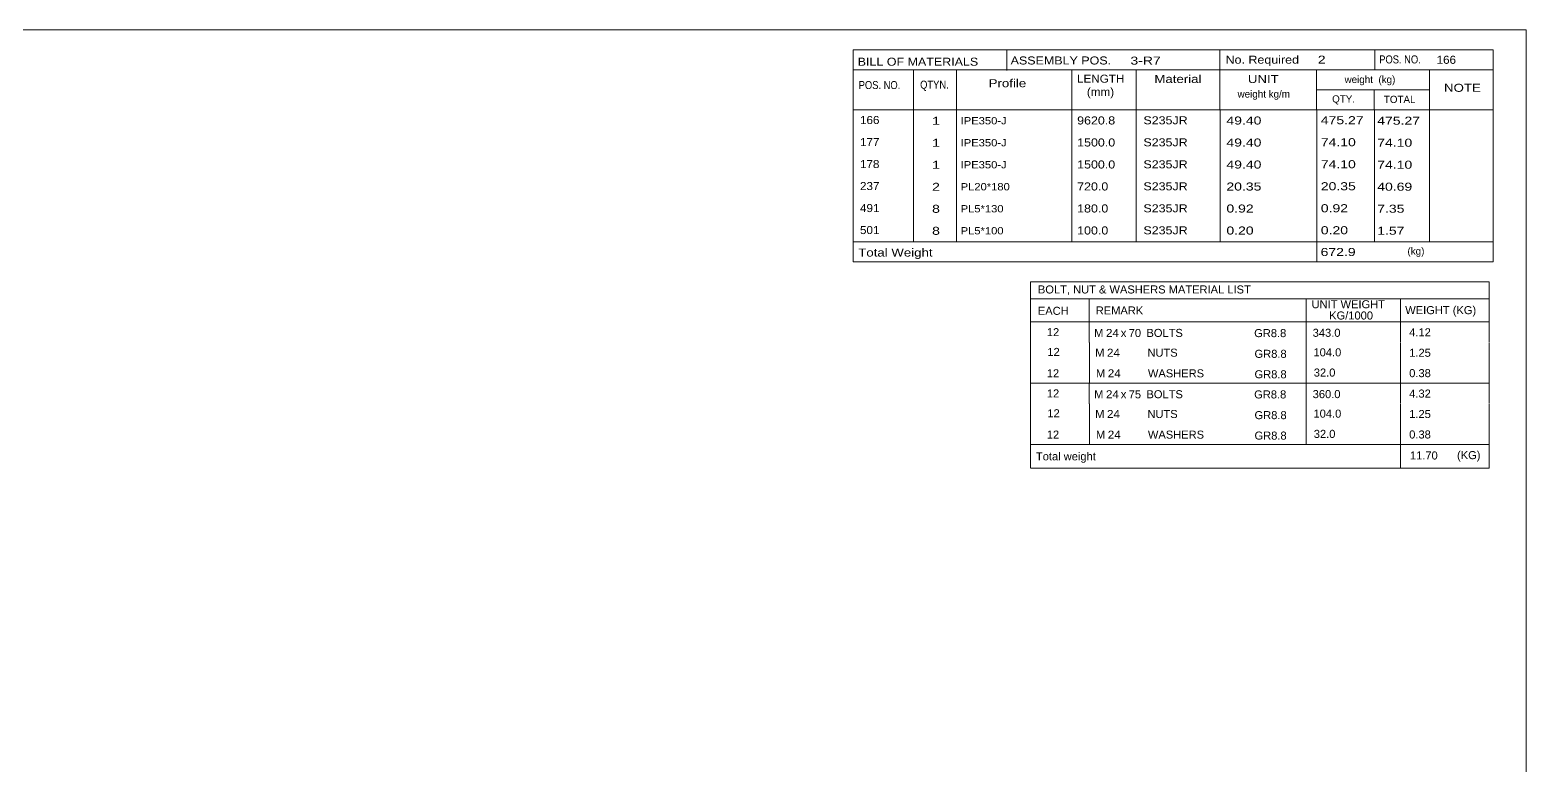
# Model space of a CAD drawing. Header units: millimetres. Extents: x 2 to 825, y 1 to 579.
# Drawn here: x 413.7 to 825, y 376.9 to 579 of the extents above; entities that cross this region are included whole.
import ezdxf

# ---------------------------------------------------------------- set-up
doc = ezdxf.new("R2010")
doc.units = ezdxf.units.MM
doc.linetypes.add('XKITLINE00', pattern=[0])
doc.layers.add('DrawingSheet', color=5, linetype='Continuous', lineweight=0)
doc.layers.add('OtherObjectType', color=7, linetype='Continuous', lineweight=0)
doc.styles.add('ARIAL_NARROW', font='ARIALN.TTF')

# ---------------------------------------------------------------- blocks, each defined once
blk = doc.blocks.new('*A68')
at = {"layer": 'DrawingSheet', "color": 5, "linetype": 'XKITLINE00', "lineweight": 0}
for p, q in [((825, 579), (5, 579)), ((825, 5), (825, 579))]:
    blk.add_line(p, q, dxfattribs=at)
blk = doc.blocks.new('*A69')
at = {"layer": 'OtherObjectType', "color": 7, "linetype": 'XKITLINE00', "lineweight": 0}
for p, q in [((688.76, 509.7), (688.75, 498.7)), ((688.76, 509.7), (814.88, 509.7)), ((814.88, 509.7), (814.88, 498.7)), ((688.75, 505.05), (814.88, 505.05)), ((704.87, 505.06), (704.87, 498.7)), ((764.57, 505.06), (764.57, 498.7)), ((790.47, 505.04), (790.47, 498.7)), ((688.76, 498.67), (688.76, 493.17)), ((688.77, 498.7), (814.88, 498.7)), ((704.92, 498.7), (704.92, 493.08)), ((764.57, 498.7), (764.57, 493.08)), ((790.5, 498.7), (790.5, 493.2)), ((814.88, 498.7), (814.88, 493.2)), ((688.79, 493.08), (688.79, 487.47)), ((704.95, 493.08), (704.95, 487.46)), ((764.57, 493.08), (764.57, 487.46)), ((790.5, 493.08), (790.5, 487.58)), ((814.88, 493.08), (814.88, 487.58)), ((688.79, 487.45), (688.79, 481.88)), ((704.95, 487.46), (704.95, 481.84)), ((764.57, 487.46), (764.57, 481.84)), ((790.5, 487.46), (790.5, 481.85)), ((814.88, 487.46), (814.88, 481.85)), ((814.88, 481.85), (688.75, 481.88)), ((688.76, 481.81), (688.76, 476.31)), ((704.92, 481.84), (704.92, 476.22)), ((764.57, 481.84), (764.57, 476.22)), ((790.5, 481.84), (790.5, 476.34)), ((814.88, 481.84), (814.88, 476.34)), ((688.79, 476.22), (688.79, 470.61)), ((704.95, 476.22), (704.95, 470.61)), ((764.57, 476.22), (764.57, 470.61)), ((790.5, 476.22), (790.5, 470.72)), ((814.88, 476.22), (814.88, 470.72)), ((688.79, 470.59), (688.79, 465.02)), ((704.95, 470.6), (704.95, 464.99)), ((764.57, 470.61), (764.57, 464.99)), ((790.5, 470.6), (790.5, 465)), ((814.88, 470.6), (814.88, 464.99)), ((814.88, 464.99), (688.75, 465.02)), ((688.78, 464.99), (688.78, 458.58)), ((688.85, 464.98), (814.87, 464.99)), ((790.5, 464.95), (790.5, 458.54)), ((814.87, 464.96), (814.87, 458.54)), ((688.77, 458.54), (814.87, 458.54))]:
    blk.add_line(p, q, dxfattribs=at)
at = {"layer": 'OtherObjectType', "color": 7, "style": 'ARIAL_NARROW'}
for s, width, p in [('BOLT, NUT & WASHERS MATERIAL LIST', 1.211571, (690.79, 506.54)), ('EACH', 1.211571, (690.78, 500.67)), ('REMARK', 1.211571, (706.7, 500.76)), ('UNIT WEIGHT', 1.211571, (766.03, 502.47)), ('WEIGHT (KG)', 1.211571, (791.78, 500.85)), (' KG/1000', 1.211571, (770.02, 499.38)), ('12', 1.211571, (693.26, 494.8)), ('M', 1.211571, (706.26, 494.6)), ('24', 1.275, (709.5, 494.58)), ('x', 1.211571, (713.58, 494.58)), ('70', 1.211571, (715.76, 494.57)), ('BOLTS', 1.211571, (720.63, 494.59)), ('GR8.8', 1.211571, (750.25, 494.54)), ('343.0', 1.211571, (766.34, 494.63)), ('4.12', 1.211571, (792.87, 494.76)), ('12', 1.211571, (693.4, 489.36)), ('M', 1.211571, (706.54, 489.16)), ('24', 1.275, (709.78, 489.14)), ('NUTS', 1.211571, (720.91, 489.16)), ('GR8.8', 1.211571, (750.35, 488.84)), ('104.0', 1.211571, (766.56, 489.25)), ('1.25', 1.211571, (792.87, 489.14)), ('12', 1.211571, (693.24, 483.49)), ('M', 1.211571, (706.76, 483.49)), ('24', 1.275, (710, 483.47)), ('WASHERS', 1.211571, (721.04, 483.48)), ('GR8.8', 1.211571, (750.35, 483.22)), ('32.0', 1.211571, (766.64, 483.69)), ('0.38', 1.211571, (792.87, 483.53)), ('12', 1.211571, (693.26, 477.95)), ('M', 1.211571, (706.26, 477.74)), ('24', 1.275, (709.5, 477.72)), ('x', 1.211571, (713.58, 477.72)), ('75', 1.211571, (715.76, 477.71)), ('BOLTS', 1.211571, (720.63, 477.73)), ('GR8.8', 1.211571, (750.25, 477.68)), ('360.0', 1.211571, (766.34, 477.77)), ('4.32', 1.211571, (792.87, 477.91)), ('12', 1.211571, (693.4, 472.5)), ('M', 1.211571, (706.54, 472.31)), ('24', 1.275, (709.78, 472.29)), ('NUTS', 1.211571, (720.91, 472.3)), ('GR8.8', 1.211571, (750.35, 471.98)), ('104.0', 1.211571, (766.56, 472.4)), ('1.25', 1.211571, (792.87, 472.29)), ('32.0', 1.211571, (766.64, 466.83)), ('0.38', 1.211571, (792.87, 466.67)), ('12', 1.211571, (693.24, 466.63)), ('M', 1.211571, (706.76, 466.63)), ('24', 1.275, (710, 466.61)), ('WASHERS', 1.211571, (721.04, 466.63)), ('GR8.8', 1.211571, (750.35, 466.36)), ('Total weight', 1.211571, (690.26, 460.66)), ('11.70', 1.211571, (793.07, 460.89)), ('(KG)', 1.211571, (806.02, 460.99))]:
    blk.add_text(s, height=2.2, dxfattribs=dict(at, width=width)).set_placement(p)
blk = doc.blocks.new('*A74')
at = {"layer": 'OtherObjectType', "color": 7, "linetype": 'XKITLINE00', "lineweight": 0}
for p, q in [((639.98, 573.5), (815.98, 573.5)), ((639.98, 573.5), (639.98, 562.5)), ((682.26, 573.42), (682.26, 567.87)), ((740.85, 568), (740.85, 573.5)), ((783.43, 567.96), (783.43, 573.42)), ((815.98, 568), (815.98, 573.5)), ((639.98, 568), (815.98, 568)), ((656.64, 568), (656.64, 557)), ((668.4, 567.98), (668.4, 557.03)), ((700.12, 567.99), (700.13, 557)), ((717.78, 567.98), (717.78, 557)), ((740.85, 567.98), (740.85, 557)), ((767.43, 568), (767.43, 557)), ((798.42, 568), (798.42, 557)), ((815.98, 568), (815.98, 562.5)), ((639.98, 562.5), (639.98, 557)), ((767.45, 562.52), (798.45, 562.52)), ((783.28, 562.52), (783.28, 557)), ((815.98, 562.5), (815.98, 557)), ((639.98, 557), (815.98, 557)), ((639.98, 557), (639.98, 550.95)), ((656.63, 557), (656.63, 550.95)), ((668.44, 556.99), (668.44, 550.95)), ((700.12, 557), (700.11, 550.95)), ((717.79, 557), (717.79, 550.95)), ((740.87, 557), (740.87, 550.95)), ((767.44, 557), (767.44, 550.95)), ((783.33, 556.95), (783.33, 550.95)), ((798.43, 557), (798.43, 550.95)), ((815.98, 557), (815.98, 550.95)), ((639.98, 550.95), (639.98, 544.9)), ((656.63, 550.95), (656.63, 544.9)), ((668.44, 550.94), (668.44, 544.9)), ((700.12, 550.95), (700.11, 544.9)), ((717.79, 550.95), (717.79, 544.9)), ((740.87, 550.95), (740.87, 544.9)), ((767.44, 550.95), (767.44, 544.9)), ((783.33, 550.9), (783.33, 544.9)), ((798.43, 550.95), (798.43, 544.9)), ((815.98, 550.95), (815.98, 544.9)), ((639.98, 544.9), (639.98, 538.85)), ((656.63, 544.9), (656.63, 538.85)), ((668.44, 544.89), (668.44, 538.85)), ((700.12, 544.9), (700.11, 538.85)), ((717.79, 544.9), (717.79, 538.85)), ((740.87, 544.9), (740.87, 538.85)), ((767.44, 544.9), (767.44, 538.85)), ((783.33, 544.85), (783.33, 538.85)), ((798.43, 544.9), (798.43, 538.85)), ((815.98, 544.9), (815.98, 538.85)), ((639.98, 538.85), (639.98, 532.8)), ((656.63, 538.85), (656.63, 532.8)), ((668.44, 538.84), (668.44, 532.8)), ((700.12, 538.85), (700.11, 532.8)), ((717.79, 538.85), (717.79, 532.8)), ((740.87, 538.85), (740.87, 532.8)), ((767.44, 538.85), (767.44, 532.8)), ((798.43, 538.85), (798.43, 532.8)), ((815.98, 538.85), (815.98, 532.8)), ((783.33, 538.8), (783.33, 532.8)), ((639.98, 532.8), (639.98, 526.75)), ((656.63, 532.8), (656.63, 526.75)), ((668.44, 532.79), (668.44, 526.75)), ((700.12, 532.8), (700.11, 526.75)), ((717.79, 532.8), (717.79, 526.75)), ((740.87, 532.8), (740.87, 526.75)), ((767.44, 532.8), (767.44, 526.75)), ((783.33, 532.75), (783.33, 526.75)), ((798.43, 532.8), (798.43, 526.75)), ((815.98, 532.8), (815.98, 526.75)), ((639.98, 526.75), (639.98, 520.7)), ((656.63, 526.75), (656.63, 520.7)), ((668.44, 526.74), (668.44, 520.7)), ((700.12, 526.75), (700.11, 520.7)), ((717.79, 526.75), (717.79, 520.7)), ((740.87, 526.75), (740.87, 520.7)), ((767.44, 526.75), (767.44, 520.7)), ((783.33, 526.7), (783.33, 520.7)), ((798.43, 526.75), (798.43, 520.7)), ((815.98, 526.75), (815.98, 520.7)), ((639.98, 520.7), (815.98, 520.7)), ((639.98, 520.7), (639.98, 515.2)), ((767.44, 520.7), (767.44, 515.2)), ((815.98, 520.7), (815.98, 515.2)), ((639.98, 515.2), (815.98, 515.2))]:
    blk.add_line(p, q, dxfattribs=at)
at = {"layer": 'OtherObjectType', "color": 7, "style": 'ARIAL_NARROW'}
for s, height, width, p in [('ASSEMBLY POS.', 2.2, 1.36, (683.3, 569.5)), ('No. Required', 2.2, 1.36, (742.39, 569.72)), ('2', 2.2, 1.525501, (767.75, 569.72)), ('POS. NO.', 2.2, 1.02, (784.63, 569.79)), ('166', 2.2, 1.270501, (800.4, 569.69)), ('BILL OF MATERIALS', 2.2, 1.36, (641.25, 569.16)), ('3-R7', 2.2, 1.525501, (716.23, 569.46)), ('POS. NO.', 2.2, 1.02, (641.53, 562.74)), ('QTYN.', 2.2, 1.02, (658.42, 562.84)), ('Profile', 2.2, 1.445, (677.26, 563.25)), ('LENGTH', 2.2, 1.275, (701.54, 564.49)), ('Material', 2.2, 1.445, (722.81, 564.41)), ('UNIT', 2.2, 1.445, (748.52, 564.4)), ('weight  (kg)', 1.98, 1.19, (775.11, 564.39)), ('NOTE', 2.2, 1.445, (802.44, 561.99)), ('(mm)', 2.2, 1.275, (704.26, 560.86)), ('weight kg/m', 1.98, 1.19, (745.69, 560.4)), ('QTY.', 1.98, 1.19, (771.68, 559.03)), ('TOTAL', 1.98, 1.19, (785.9, 558.91)), ('166', 2.2, 1.270501, (641.89, 553.12)), ('S235JR', 2.2, 1.355501, (719.81, 553.05)), ('475.27', 2.2, 1.525501, (768.57, 553.07)), ('1', 2.2, 1.525501, (661.71, 552.91)), ('IPE350-J', 1.98, 1.355501, (669.56, 553.04)), ('9620.8', 2.2, 1.355501, (701.59, 553.01)), ('49.40', 2.2, 1.525501, (742.62, 552.99)), ('475.27', 2.2, 1.525501, (784.08, 552.94)), ('177', 2.2, 1.270501, (641.89, 547.07)), ('1', 2.2, 1.525501, (661.71, 546.86)), ('IPE350-J', 1.98, 1.355501, (669.56, 546.99)), ('1500.0', 2.2, 1.355501, (701.59, 546.96)), ('S235JR', 2.2, 1.355501, (719.81, 547)), ('49.40', 2.2, 1.525501, (742.62, 546.94)), ('74.10', 2.2, 1.525501, (768.57, 547.02)), ('74.10', 2.2, 1.525501, (784.08, 546.89)), ('178', 2.2, 1.270501, (641.89, 541.02)), ('1', 2.2, 1.525501, (661.71, 540.81)), ('IPE350-J', 1.98, 1.355501, (669.56, 540.94)), ('1500.0', 2.2, 1.355501, (701.59, 540.91)), ('S235JR', 2.2, 1.355501, (719.81, 540.95)), ('49.40', 2.2, 1.525501, (742.62, 540.89)), ('74.10', 2.2, 1.525501, (768.57, 540.97)), ('74.10', 2.2, 1.525501, (784.08, 540.84)), ('237', 2.2, 1.270501, (641.89, 534.97)), ('2', 2.2, 1.525501, (661.71, 534.76)), ('PL20*180', 1.98, 1.355501, (669.56, 534.89)), ('720.0', 2.2, 1.355501, (701.59, 534.86)), ('S235JR', 2.2, 1.355501, (719.81, 534.9)), ('20.35', 2.2, 1.525501, (742.62, 534.84)), ('20.35', 2.2, 1.525501, (768.57, 534.92)), ('40.69', 2.2, 1.525501, (784.08, 534.79)), ('491', 2.2, 1.270501, (641.89, 528.92)), ('8', 2.2, 1.525501, (661.71, 528.71)), ('PL5*130', 1.98, 1.355501, (669.56, 528.84)), ('180.0', 2.2, 1.355501, (701.59, 528.81)), ('S235JR', 2.2, 1.355501, (719.81, 528.85)), ('0.92', 2.2, 1.525501, (742.62, 528.79)), ('0.92', 2.2, 1.525501, (768.57, 528.87)), ('7.35', 2.2, 1.525501, (784.08, 528.74)), ('501', 2.2, 1.270501, (641.89, 522.87)), ('8', 2.2, 1.525501, (661.71, 522.66)), ('PL5*100', 1.98, 1.355501, (669.56, 522.79)), ('100.0', 2.2, 1.355501, (701.59, 522.76)), ('S235JR', 2.2, 1.355501, (719.81, 522.8)), ('0.20', 2.2, 1.525501, (742.62, 522.74)), ('0.20', 2.2, 1.525501, (768.57, 522.82)), ('1.57', 2.2, 1.525501, (784.08, 522.69)), ('Total Weight', 2.2, 1.445, (641.4, 516.69)), ('672.9', 2.2, 1.525501, (768.52, 516.84)), ('(kg)', 1.98, 1.19, (792.4, 517.21))]:
    blk.add_text(s, height=height, dxfattribs=dict(at, width=width)).set_placement(p)

msp = doc.modelspace()

# ---------------------------------------------------------------- block references
at = {"lineweight": 0}
for name in ['*A68', '*A74', '*A69']:
    msp.add_blockref(name, (0, 0), dxfattribs=at)

doc.saveas('drawing.dxf')
